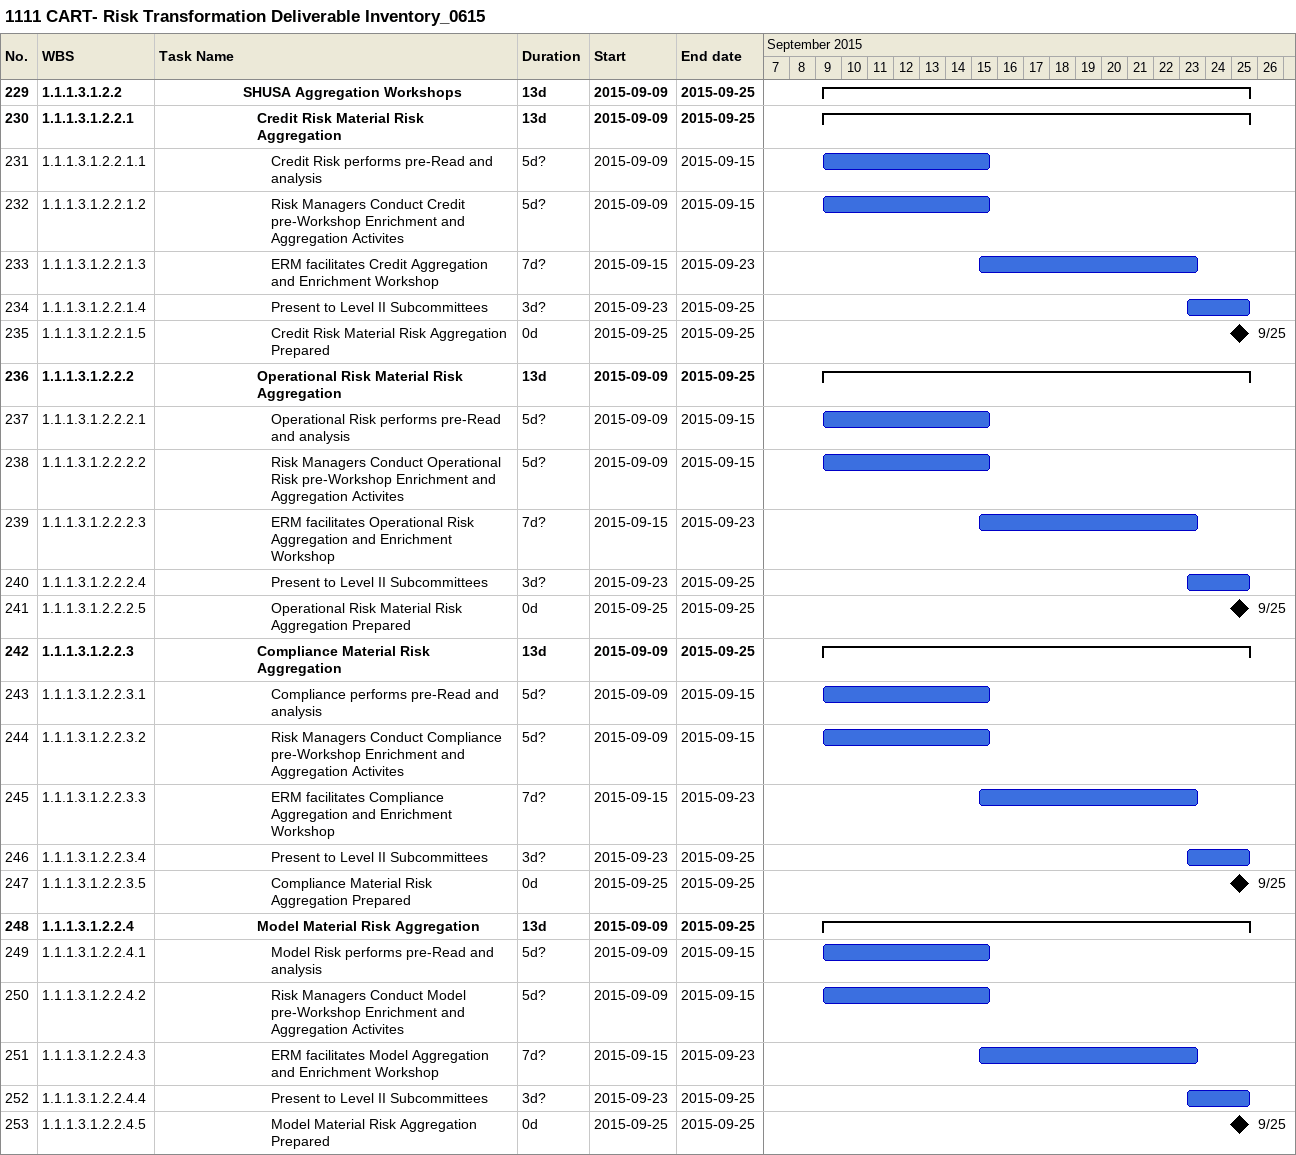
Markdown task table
1111 CART- Risk Transformation Deliverable Inventory_0615

| ID | WBS | Task | Duration | Start | Finish |
|---|---|---|---|---|---|
| 229 | 1.1.1.3.1.2.2 | **SHUSA Aggregation Workshops** | 13d | 2015-09-09 | 2015-09-25 |
| 230 | 1.1.1.3.1.2.2.1 | **Credit Risk Material Risk Aggregation** | 13d | 2015-09-09 | 2015-09-25 |
| 231 | 1.1.1.3.1.2.2.1.1 | Credit Risk performs pre-Read and analysis | 5d? | 2015-09-09 | 2015-09-15 |
| 232 | 1.1.1.3.1.2.2.1.2 | Risk Managers Conduct Credit pre-Workshop Enrichment and Aggregation Activites | 5d? | 2015-09-09 | 2015-09-15 |
| 233 | 1.1.1.3.1.2.2.1.3 | ERM facilitates Credit Aggregation and Enrichment Workshop | 7d? | 2015-09-15 | 2015-09-23 |
| 234 | 1.1.1.3.1.2.2.1.4 | Present to Level II Subcommittees | 3d? | 2015-09-23 | 2015-09-25 |
| 235 | 1.1.1.3.1.2.2.1.5 | Credit Risk Material Risk Aggregation Prepared | 0d | 2015-09-25 | 2015-09-25 |
| 236 | 1.1.1.3.1.2.2.2 | **Operational Risk Material Risk Aggregation** | 13d | 2015-09-09 | 2015-09-25 |
| 237 | 1.1.1.3.1.2.2.2.1 | Operational Risk performs pre-Read and analysis | 5d? | 2015-09-09 | 2015-09-15 |
| 238 | 1.1.1.3.1.2.2.2.2 | Risk Managers Conduct Operational Risk pre-Workshop Enrichment and Aggregation Activites | 5d? | 2015-09-09 | 2015-09-15 |
| 239 | 1.1.1.3.1.2.2.2.3 | ERM facilitates Operational Risk Aggregation and Enrichment Workshop | 7d? | 2015-09-15 | 2015-09-23 |
| 240 | 1.1.1.3.1.2.2.2.4 | Present to Level II Subcommittees | 3d? | 2015-09-23 | 2015-09-25 |
| 241 | 1.1.1.3.1.2.2.2.5 | Operational Risk Material Risk Aggregation Prepared | 0d | 2015-09-25 | 2015-09-25 |
| 242 | 1.1.1.3.1.2.2.3 | **Compliance Material Risk Aggregation** | 13d | 2015-09-09 | 2015-09-25 |
| 243 | 1.1.1.3.1.2.2.3.1 | Compliance performs pre-Read and analysis | 5d? | 2015-09-09 | 2015-09-15 |
| 244 | 1.1.1.3.1.2.2.3.2 | Risk Managers Conduct Compliance pre-Workshop Enrichment and Aggregation Activites | 5d? | 2015-09-09 | 2015-09-15 |
| 245 | 1.1.1.3.1.2.2.3.3 | ERM facilitates Compliance Aggregation and Enrichment Workshop | 7d? | 2015-09-15 | 2015-09-23 |
| 246 | 1.1.1.3.1.2.2.3.4 | Present to Level II Subcommittees | 3d? | 2015-09-23 | 2015-09-25 |
| 247 | 1.1.1.3.1.2.2.3.5 | Compliance Material Risk Aggregation Prepared | 0d | 2015-09-25 | 2015-09-25 |
| 248 | 1.1.1.3.1.2.2.4 | **Model Material Risk Aggregation** | 13d | 2015-09-09 | 2015-09-25 |
| 249 | 1.1.1.3.1.2.2.4.1 | Model Risk performs pre-Read and analysis | 5d? | 2015-09-09 | 2015-09-15 |
| 250 | 1.1.1.3.1.2.2.4.2 | Risk Managers Conduct Model pre-Workshop Enrichment and Aggregation Activites | 5d? | 2015-09-09 | 2015-09-15 |
| 251 | 1.1.1.3.1.2.2.4.3 | ERM facilitates Model Aggregation and Enrichment Workshop | 7d? | 2015-09-15 | 2015-09-23 |
| 252 | 1.1.1.3.1.2.2.4.4 | Present to Level II Subcommittees | 3d? | 2015-09-23 | 2015-09-25 |
| 253 | 1.1.1.3.1.2.2.4.5 | Model Material Risk Aggregation Prepared | 0d | 2015-09-25 | 2015-09-25 |
